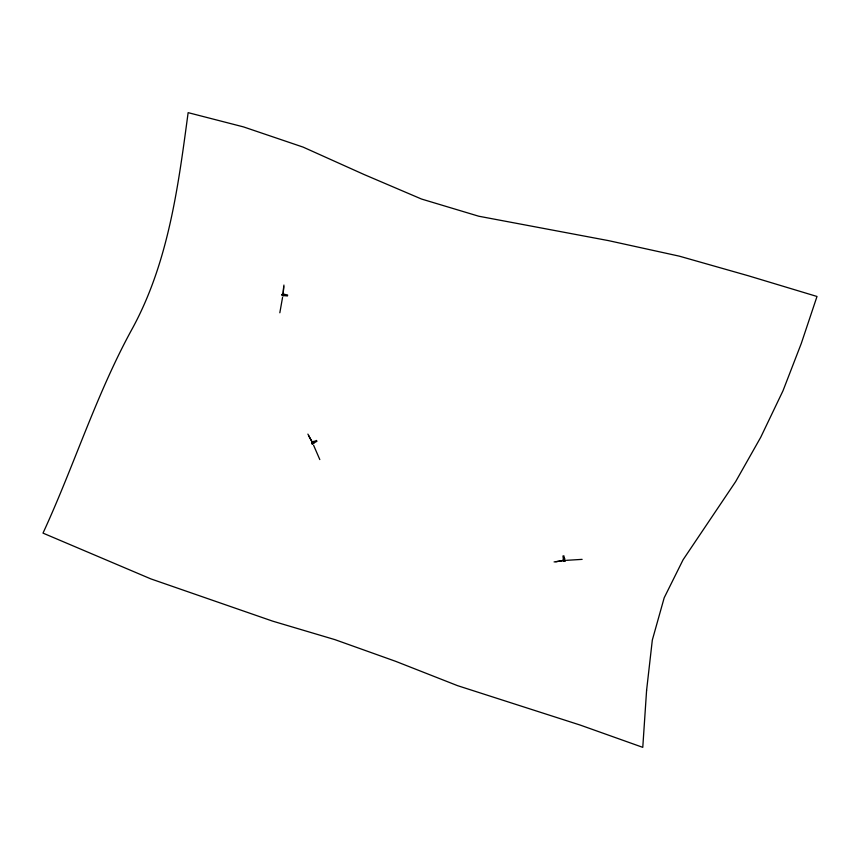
<?xml version="1.0" encoding="UTF-8"?>
<svg xmlns="http://www.w3.org/2000/svg" width="860" height="860" viewBox="0 0 860 860"><rect width="100%" height="100%" fill="white"/><g stroke="black" fill="none" stroke-linecap="round" stroke-linejoin="round"><path stroke-width="1.29" d="M564.923 559.075L564.321 557.925M563.515 561.365L563.354 560.731L564.031 561.107M308.611 435.644L311.653 441.094M319.812 459.573L313.567 445.2M282.789 295.625L283.015 294.098M283.585 295.797L283.821 294.217L287.606 295.012L287.476 295.947L282.822 295.485M564.568 560.505L563.923 555.872L562.988 555.958L563.483 560.58L554.087 561.924M311.815 443.169L312.223 442.502M312.997 442.201L313.879 441.234M283.015 294.41L283.918 285.058M312.363 442.481L307.891 434.106M282.188 294.529L282.822 294.142L282.284 294.561M283.241 292.765L283.692 286.584M285.058 295.388L284.004 295.367M279.833 312.782L282.553 297.431M282.478 294.851L282.349 294.152M282.231 294.421L282.843 294.518L282.198 294.636M312.352 442.384L316.523 440.46L316.921 441.309L312.782 443.491M312.309 444.039L312.814 443.825L312.32 444.039M564.053 559.441L563.805 558.344L563.762 559.462M566.45 560.333L582.123 559.365M282.994 294.303L283.821 294.217M282.725 295.281L282.112 295.173L282.661 295.281M563.106 559.817L564.697 559.677M563.182 560.634L564.719 560.494M282.123 295.69L282.231 295.7M561.935 560.741L555.775 561.763M311.782 442.932L312.352 442.782M312.922 441.879L313.599 443.33M312.18 442.233L312.836 443.631M564.386 560.602L564.429 561.182M646.602 690.236L642.775 747.351L580.178 725.066L457.531 685.646L395.707 661.351L334.916 639.636L272.663 621.146L150.865 578.898L43 533.114C74.325 465.271 96.492 393.461 132.73 327.843C168.614 261.494 178.246 186.244 188.136 112.649L243.509 126.904L303.118 147.114L363.995 174.483L421.55 199.047L478.762 216.225L608.568 240.639L679.336 256.162L748.178 275.727L817 296.474L801.273 343.495L782.987 390.795L760.702 437.331L735.665 481.589L683.087 559.763L664.199 597.764L652.321 640.066L646.602 690.236M564.955 561.193L564.891 560.559L564.945 561.214M313.502 442.083C314.007 444.298 315.319 440.707 313.502 442.083M312.029 443.62L312.621 443.351L312.029 443.62"/></g></svg>
